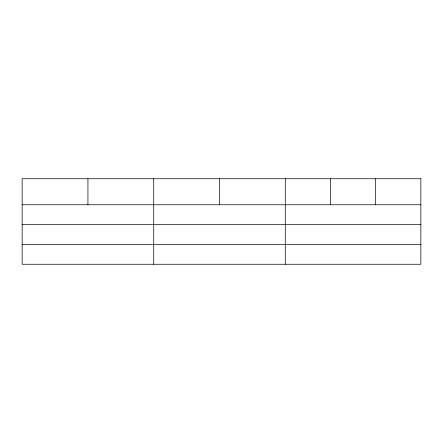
<?xml version="1.0" encoding="UTF-8"?>
<svg xmlns="http://www.w3.org/2000/svg" width="443" height="443" viewBox="0 0 443 443"><rect width="100%" height="100%" fill="white"/><g stroke="black" fill="none" stroke-linecap="round" stroke-linejoin="round"><path stroke-width="0.66" d="M22.15 204.755L420.85 204.755M22.15 224.391L420.85 224.391M22.15 244.625L420.85 244.625M375.664 178.739L375.664 204.755M330.478 178.739L330.478 204.755M285.292 178.739L285.292 264.261M219.506 178.739L219.506 204.755M153.721 178.739L153.721 264.261M87.936 178.739L87.936 204.755M420.85 178.739L22.15 178.739L22.15 264.261L420.85 264.261L420.85 178.739"/></g></svg>
